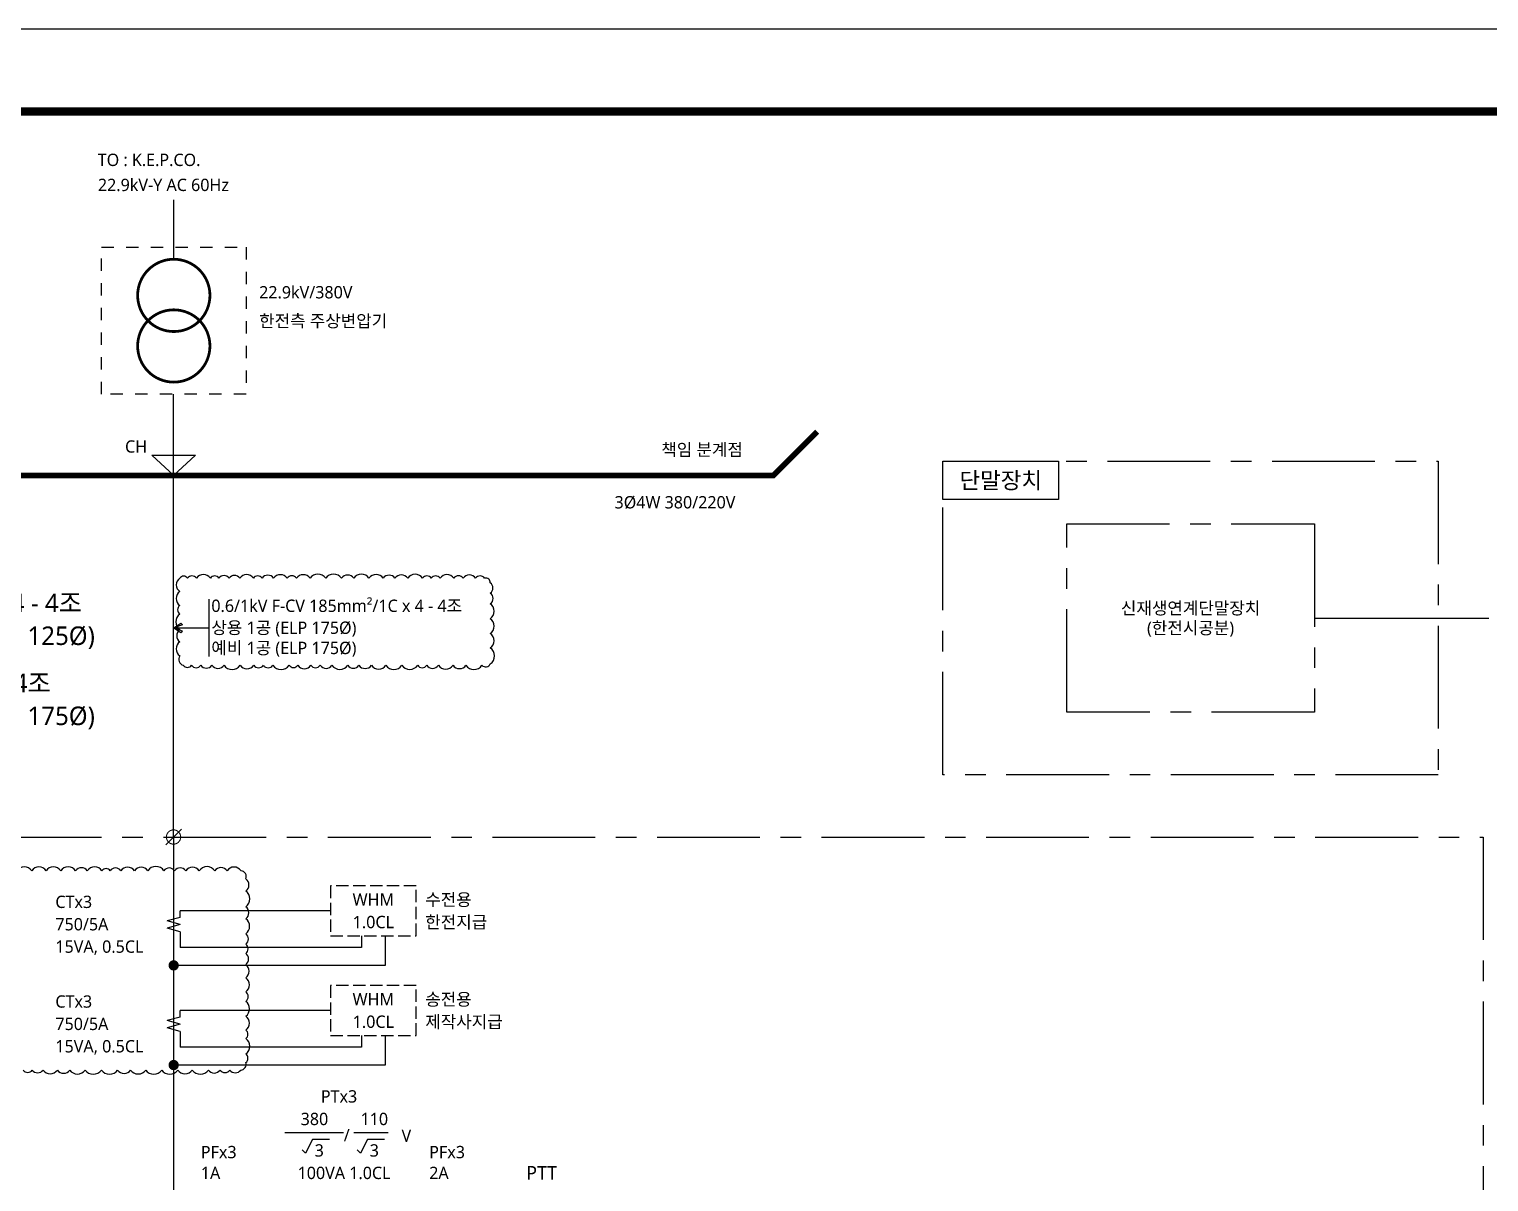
# Model space of a CAD drawing. Header units: millimetres. Extents: x 10297564 to 11610295, y -9287743 to -8409454.
# Drawn here: x 10407356 to 10442837, y -8763826 to -8735810 of the extents above; entities that cross this region are included whole.
import ezdxf
from ezdxf.enums import TextEntityAlignment as Align
from ezdxf.lldxf.tags import DXFTag

# ---------------------------------------------------------------- set-up
doc = ezdxf.new("R2010")
doc.units = ezdxf.units.MM
doc.header["$LTSCALE"] = 100
for name, pattern in [('CENTER', [50.8, 31.75, -6.35, 6.35, -6.35]), ('CENTERX2', [4, 2.5, -0.5, 0.5, -0.5]), ('HIDDEN', [2, 1, -1]), ('LH2', [2.75, 2, -0.75])]:
    doc.linetypes.add(name, pattern=pattern)
for name, color, linetype in [('1', 1, 'CENTER2'), ('2', 7, 'Continuous'), ('4', 4, 'Continuous'), ('7', 7, 'Continuous'), ('BOX', 7, 'Continuous'), ('BOX_Def', 8, 'Continuous'), ('E-PANL', 1, 'Continuous'), ('E-TEXT', 7, 'Continuous'), ('E1', 1, 'Continuous'), ('text', 7, 'Continuous')]:
    doc.layers.add(name, color=color, linetype=linetype)
doc.layers.add('250725 수정사항', color=21, linetype='Continuous', plot=False)
doc.layers.add('TITLE', color=7, linetype='Continuous', lineweight=0)
doc.styles.add('MG', font='malgun.ttf')
tags = doc.linetypes.add('CENTER2', pattern=[1.125, 0.75, -0.125, 0.125, -0.125]).pattern_tags.tags
tags[10:11] = [DXFTag(74, 4), DXFTag(75, 0), DXFTag(340, '0'), DXFTag(46, 1.0), DXFTag(50, 0.0), DXFTag(44, 0.0), DXFTag(45, 0.0)]
tags[8:9] = [DXFTag(74, 4), DXFTag(75, 0), DXFTag(340, '0'), DXFTag(46, 1.0), DXFTag(50, 0.0), DXFTag(44, 0.0), DXFTag(45, 0.0)]
tags[6:7] = [DXFTag(74, 4), DXFTag(75, 0), DXFTag(340, '0'), DXFTag(46, 1.0), DXFTag(50, 0.0), DXFTag(44, 0.0), DXFTag(45, 0.0)]
tags[4:5] = [DXFTag(74, 4), DXFTag(75, 0), DXFTag(340, '0'), DXFTag(46, 1.0), DXFTag(50, 0.0), DXFTag(44, 0.0), DXFTag(45, 0.0)]

# ---------------------------------------------------------------- blocks, each defined once
blk = doc.blocks.new('A$C78AD5414')
at = {"layer": 'BOX', "const_width": 2}
blk.add_lwpolyline([(40, 20), (40, 574), (811, 574), (811, 20)], close=True, dxfattribs=at)
at = {"layer": 'BOX_Def'}
blk.add_lwpolyline([(0, 0), (841, 0), (841, 594), (0, 594)], close=True, dxfattribs=at)

msp = doc.modelspace()

# ---------------------------------------------------------------- linework, layer by layer
for p, q in [((10414677.7, -8757239.6), (10411027.7, -8757239.6)), ((10414677.7, -8759662.2), (10411027.7, -8759662.2))]:
    msp.add_line(p, q)
at = {"linetype": 'HIDDEN', "ltscale": 3}
msp.add_lwpolyline([(10409114, -8741106.5), (10412628.8, -8741106.5), (10412628.8, -8744683.1), (10409114, -8744683.1)], close=True, dxfattribs=at)
at = {"color": 3}
msp.add_lwpolyline([(10410870.4, -8746655.3), (10410335.7, -8746164.1), (10411401.1, -8746164.1), (10410866.5, -8746655.3)], dxfattribs=at)
at = {"color": 1, "linetype": 'ByBlock'}
msp.add_lwpolyline([(10429566.8, -8746310.5), (10432380.2, -8746310.5), (10432380.2, -8747244.4), (10429566.8, -8747244.4)], close=True, dxfattribs=at)
for points in [[(10416012.8, -8757850.7), (10416012.8, -8758566), (10410868.3, -8758566)], [(10415430.8, -8757850.7), (10415430.8, -8758129.5), (10411027.7, -8758129.5)], [(10416012.8, -8760273.3), (10416012.8, -8760988.6), (10410868.3, -8760988.6)], [(10415430.8, -8760273.3), (10415430.8, -8760552.1), (10411027.7, -8760552.1)]]:
    msp.add_lwpolyline(points)
at = {"layer": '1', "linetype": 'ByBlock'}
msp.add_line((10410870.4, -8750362.2), (10411726.6, -8750362.2), dxfattribs=at)
at = {"layer": '1', "color": 1, "linetype": 'CENTER', "lineweight": 15, "ltscale": 10}
msp.add_line((10410675, -8755635.4), (10411055.9, -8755254.6), dxfattribs=at)
at = {"layer": '1', "linetype": 'Continuous', "const_width": 66.9}
for points in [[(10410871.4, -8743158.7, 1), (10410871.4, -8741401.3, 1)], [(10410871.4, -8744388.3, -1), (10410871.4, -8742630.9, -1)]]:
    msp.add_lwpolyline(points, format="xyb", close=True, dxfattribs=at)
at = {"layer": '1', "linetype": 'ByBlock'}
for points in [[(10411080.9, -8750286.5), (10410870.4, -8750362.2), (10411041.7, -8750247.3)], [(10410870.4, -8750362.2), (10411041.7, -8750477), (10411080.9, -8750437.8)]]:
    msp.add_lwpolyline(points, close=True, dxfattribs=at)
at = {"layer": '1', "linetype": 'LH2', "ltscale": 1.5}
for points in [[(10416765.8, -8756628.5), (10414677.7, -8756628.5), (10414677.7, -8757850.7), (10416765.8, -8757850.7)], [(10416765.8, -8759051.1), (10414677.7, -8759051.1), (10414677.7, -8760273.3), (10416765.8, -8760273.3)]]:
    msp.add_lwpolyline(points, close=True, dxfattribs=at)
at = {"layer": '1', "color": 1, "linetype": 'CENTER', "lineweight": 15, "ltscale": 10}
msp.add_circle((10410865.5, -8755445), 173.2, dxfattribs=at)
at = {"layer": '2', "color": 2}
for centre, radius in [((10410868.3, -8758566), 104.5), ((10410868.3, -8758566), 41.8), ((10410868.3, -8760988.6), 104.5), ((10410868.3, -8760988.6), 41.8)]:
    msp.add_circle(centre, radius, dxfattribs=at)
at = {"layer": '250725 수정사항'}
msp.add_lwpolyline([(10411017.9, -8749153.9, 0.5205671), (10411017.9, -8749480.4, 0.5205671), (10411017.9, -8749816.8, 0.5205671), (10411017.9, -8750025.6, 0.5205671), (10411017.9, -8750408.4, 0.5205671), (10411017.9, -8750702.5, 0.5205671), (10411017.9, -8751043.9, 0.5205671), (10411101.4, -8751271.3, 0.5205671), (10411304, -8751271.3, 0.5205671), (10411529.5, -8751271.3, 0.5205671), (10411796.7, -8751271.3, 0.5205671), (10412093.3, -8751271.3, 0.5205671), (10412482.4, -8751271.3, 0.5205671), (10412817.3, -8751271.3, 0.5205671), (10413048.5, -8751271.3, 0.5205671), (10413279.3, -8751271.3, 0.5205671), (10413676.7, -8751271.3, 0.5205671), (10413885.4, -8751271.3, 0.5205671), (10414204.4, -8751271.3, 0.5205671), (10414429.5, -8751271.3, 0.5205671), (10414716.8, -8751271.3, 0.5205671), (10415100.6, -8751271.3, 0.5205671), (10415371.4, -8751271.3, 0.5205671), (10415675.2, -8751271.3, 0.5205671), (10416025.9, -8751271.3, 0.5205671), (10416415.3, -8751271.3, 0.5205671), (10416799.4, -8751271.3, 0.5205671), (10417020.8, -8751271.3, 0.5205671), (10417305, -8751271.3, 0.5205671), (10417659.9, -8751271.3, 0.5205671), (10417972.7, -8751271.3, 0.5205671), (10418361.2, -8751271.3, 0.5205671), (10418565.7, -8751238.8, 0.5205671), (10418565.7, -8750846.9, 0.5205671), (10418565.7, -8750500.4, 0.5205671), (10418565.7, -8750138.4, 0.5205671), (10418565.7, -8749774.7, 0.5205671), (10418565.7, -8749517, 0.5205671), (10418565.7, -8749269.6, 0.5205671), (10418425.3, -8749153.9, 0.5205671), (10418207, -8749153.9, 0.5205671), (10417904.5, -8749153.9, 0.5205671), (10417674.6, -8749153.9, 0.5205671), (10417344.5, -8749153.9, 0.5205671), (10417130.3, -8749153.9, 0.5205671), (10416918.9, -8749153.9, 0.5205671), (10416556.8, -8749153.9, 0.5205671), (10416247, -8749153.9, 0.5205671), (10415960.9, -8749153.9, 0.5205671), (10415616.2, -8749153.9, 0.5205671), (10415246.1, -8749153.9, 0.5205671), (10414948.6, -8749153.9, 0.5205671), (10414565, -8749153.9, 0.5205671), (10414182.7, -8749153.9, 0.5205671), (10413854.9, -8749153.9, 0.5205671), (10413625.8, -8749153.9, 0.5205671), (10413298.6, -8749153.9, 0.5205671), (10413017.8, -8749153.9, 0.5205671), (10412805.4, -8749153.9, 0.5205671), (10412473.8, -8749153.9, 0.5205671), (10412215.5, -8749153.9, 0.5205671), (10411968.2, -8749153.9, 0.5205671), (10411760.5, -8749153.9, 0.5205671), (10411420.6, -8749153.9, 0.5205671), (10411205.3, -8749153.9, 0.5205671)], format="xyb", close=True, dxfattribs=at)
msp.add_lwpolyline([(10407210.9, -8761108.9, 0.5205671), (10407430.8, -8761108.9, 0.5205671), (10407693.5, -8761108.9, 0.5205671), (10408041.3, -8761108.9, 0.5205671), (10408341.8, -8761108.9, 0.5205671), (10408715, -8761108.9, 0.5205671), (10409112.5, -8761108.9, 0.5205671), (10409505.3, -8761108.9, 0.5205671), (10409822.4, -8761108.9, 0.5205671), (10410189.4, -8761108.9, 0.5205671), (10410578.5, -8761108.9, 0.5205671), (10410966.3, -8761108.9, 0.5205671), (10411321, -8761108.9, 0.5205671), (10411713.2, -8761108.9, 0.5205671), (10411997.1, -8761108.9, 0.5205671), (10412235.3, -8761108.9, 0.5205671), (10412497.5, -8761108.9, 0.5205671), (10412619.9, -8760927, 0.5205671), (10412619.9, -8760716.9, 0.5205671), (10412619.9, -8760343, 0.5205671), (10412619.9, -8760137.1, 0.5205671), (10412619.9, -8759798.6, 0.5205671), (10412619.9, -8759439.9, 0.5205671), (10412619.9, -8759207.1, 0.5205671), (10412619.9, -8758866.2, 0.5205671), (10412619.9, -8758544.1, 0.5205671), (10412619.9, -8758273.3, 0.5205671), (10412619.9, -8758051.6, 0.5205671), (10412619.9, -8757796.2, 0.5205671), (10412619.9, -8757430.9, 0.5205671), (10412619.9, -8757139.9, 0.5205671), (10412619.9, -8756757.4, 0.5205671), (10412619.9, -8756461.4, 0.5205671), (10412505.9, -8756264.3, 0.5205671), (10412164.9, -8756264.3, 0.5205671), (10411868, -8756264.3, 0.5205671), (10411489.3, -8756264.3, 0.5205671), (10411161.5, -8756264.3, 0.5205671), (10410892.1, -8756264.3, 0.5205671), (10410631.6, -8756264.3, 0.5205671), (10410239.2, -8756264.3, 0.5205671), (10409917.4, -8756264.3, 0.5205671), (10409581.9, -8756264.3, 0.5205671), (10409325.2, -8756264.3, 0.5205671), (10409123.5, -8756264.3, 0.5205671), (10408767.7, -8756264.3, 0.5205671), (10408484.8, -8756264.3, 0.5205671), (10408122.6, -8756264.3, 0.5205671), (10407768.1, -8756264.3, 0.5205671), (10407417.9, -8756264.3, 0.5205671), (10407060.3, -8756264.3, 0.5205671)], format="xyb", dxfattribs=at)
at = {"layer": '4', "linetype": 'ByBlock', "ltscale": 1.8}
for p, q in [((10410865.5, -8755445), (10410865.5, -8744683.1)), ((10410868.4, -8768865.6), (10410870.4, -8755445))]:
    msp.add_line(p, q, dxfattribs=at)
at = {"layer": '4', "ltscale": 5}
msp.add_lwpolyline([(10410871.4, -8741401.3), (10410871.4, -8739960.8)], dxfattribs=at)
at = {"layer": '7'}
for p, q in [((10411027.7, -8757397.6), (10410708.7, -8757485.1)), ((10411027.7, -8757572.6), (10410708.7, -8757485.1)), ((10411027.7, -8757397.6), (10411027.7, -8757239.6)), ((10411027.7, -8757572.6), (10410708.7, -8757660.1)), ((10411027.7, -8757747.6), (10410708.7, -8757660.1)), ((10411027.7, -8757753.8), (10411027.7, -8758129.5)), ((10411027.7, -8759820.2), (10411027.7, -8759662.2)), ((10411027.7, -8759820.2), (10410708.7, -8759907.7)), ((10411027.7, -8759995.2), (10410708.7, -8759907.7)), ((10411027.7, -8759995.2), (10410708.7, -8760082.7)), ((10411027.7, -8760170.2), (10410708.7, -8760082.7)), ((10411027.7, -8760176.4), (10411027.7, -8760552.1))]:
    msp.add_line(p, q, dxfattribs=at)
at = {"layer": '7', "color": 2, "linetype": 'Continuous', "const_width": 125}
for points in [[(10410930.8, -8758566, -1), (10410805.8, -8758566, -1)], [(10410930.8, -8760988.6, -1), (10410805.8, -8760988.6, -1)]]:
    msp.add_lwpolyline(points, format="xyb", close=True, dxfattribs=at)
at = {"layer": '7', "color": 2}
for centre in [(10410868.3, -8758566), (10410868.3, -8760988.6)]:
    msp.add_circle(centre, 70.3, dxfattribs=at)
at = {"layer": 'E-PANL', "linetype": 'CENTERX2', "ltscale": 2500, "const_width": 139.7}
msp.add_lwpolyline([(10426510.3, -8745592.7), (10425447.7, -8746655.3), (10396293, -8746655.3), (10395230.4, -8747717.8)], dxfattribs=at)
at = {"layer": 'E-PANL', "linetype": 'CENTERX2', "ltscale": 10}
for points in [[(10429566.8, -8746310.5), (10441608.1, -8746310.9), (10441607.5, -8753934.2), (10429567.1, -8753933.7)], [(10394617.9, -8755444.5), (10442703.3, -8755445.5), (10442701.3, -8779839.9), (10394617.9, -8779838.9)]]:
    msp.add_lwpolyline(points, close=True, dxfattribs=at)
at = {"layer": 'E-PANL', "color": 3, "linetype": 'CENTERX2', "ltscale": 10}
msp.add_lwpolyline([(10432577.2, -8747835.2), (10438597.9, -8747835.5), (10438597.5, -8752409.4), (10432577.4, -8752409.2)], close=True, dxfattribs=at)
at = {"layer": 'E-TEXT', "color": 0}
msp.add_line((10438597.7, -8750122.4), (10442836.5, -8750122.4), dxfattribs=at)
at = {"layer": 'E-TEXT', "color": 0, "linetype": 'Continuous'}
for p, q in [((10413571.6, -8762629.9), (10414993, -8762629.9)), ((10414240.5, -8762795.5), (10414073.2, -8763130)), ((10414658.5, -8762795.5), (10414240.5, -8762795.5)), ((10415243.8, -8762629.9), (10416079.9, -8762629.9)), ((10415578.2, -8762795.5), (10415411, -8763130)), ((10415996.3, -8762795.5), (10415578.2, -8762795.5)), ((10414073.2, -8763130), (10413989.6, -8763046.4)), ((10415411, -8763130), (10415327.4, -8763046.4))]:
    msp.add_line(p, q, dxfattribs=at)
at = {"layer": 'E1', "linetype": 'ByBlock', "ltscale": 1.8}
msp.add_line((10411726.6, -8749663.2), (10411726.6, -8751061.1), dxfattribs=at)

# ---------------------------------------------------------------- block references
at = {"layer": 'TITLE', "color": 4, "xscale": 100, "yscale": 100, "zscale": 100}
msp.add_blockref('A$C78AD5414', (10381664, -8795209.7), dxfattribs=at)

# ---------------------------------------------------------------- texts
at = {"layer": '250725 수정사항', "ltscale": 1.8, "style": 'MG'}
for s, p in [('기존 0.6/1kV F-CV 300mm²/1C x 4 - 4조', (10398217, -8749754.7)), ('상용 4공 (ELP 125%%C),예비 1공 (ELP 125%%C)', (10398217, -8750552.5)), ('->0.6/1kV F-CV 185mm²/1C x 4 - 4조', (10398217, -8751702.2)), ('상용 1공 (ELP 175%%C),예비 1공 (ELP 175%%C)', (10398217, -8752500))]:
    msp.add_text(s, height=450, dxfattribs=at).set_placement(p, align=Align.MIDDLE_LEFT)
at = {"layer": 'E-TEXT', "style": 'MG'}
for s, p in [('TO : K.E.P.CO.', (10409022.3, -8739135.5)), ('22.9kV-Y AC 60Hz', (10409026.6, -8739743.9)), ('22.9kV/380V', (10412946.1, -8742353.3)), ('CH', (10409686.4, -8746103)), ('책임 분계점', (10422721.4, -8746179.7)), ('3Ø4W 380/220V', (10421585, -8747458.2)), ('CTx3', (10407992.3, -8757170.7)), ('750/5A', (10407992.3, -8757714.7)), ('15VA, 0.5CL', (10407992.3, -8758258.7)), ('CTx3', (10407992.3, -8759593.3)), ('750/5A', (10407992.3, -8760137.3)), ('15VA, 0.5CL', (10407992.3, -8760681.3))]:
    msp.add_text(s, height=300, dxfattribs=at).set_placement(p)
for s, p in [('한전측 주상변압기', (10412946.1, -8742900.7)), ('수전용', (10416983.6, -8756967.6)), ('한전지급', (10416983.6, -8757511.6)), ('송전용', (10416983.6, -8759390.2)), ('제작사지급', (10416983.6, -8759934.2)), ('1A', (10411528.6, -8763609.3))]:
    msp.add_text(s, height=300, dxfattribs=at).set_placement(p, align=Align.MIDDLE_LEFT)
at = {"layer": 'E-TEXT', "color": 1, "style": 'MG'}
for s, p in [('0.6/1kV F-CV 185mm²/1C x 4 - 4조', (10411784.4, -8749824.6)), ('상용 1공 (ELP 175%%C)', (10411784.4, -8750357.9)), ('예비 1공 (ELP 175%%C)', (10411784.4, -8750848.6))]:
    msp.add_text(s, height=300, dxfattribs=at).set_placement(p, align=Align.MIDDLE_LEFT)
at = {"layer": 'E-TEXT', "style": 'MG'}
for s, p in [('신재생연계단말장치', (10435587.4, -8749882.3)), ('(한전시공분)', (10435587.4, -8750362.3)), ('WHM', (10415721.8, -8756967.6)), ('1.0CL', (10415721.8, -8757511.6)), ('WHM', (10415721.8, -8759390.2)), ('1.0CL', (10415721.8, -8759934.2))]:
    msp.add_text(s, height=300, dxfattribs=at).set_placement(p, align=Align.MIDDLE_CENTER)
at = {"layer": 'E-TEXT', "linetype": 'Continuous', "style": 'MG'}
for s, p in [('PTx3', (10414888.2, -8761899.3)), ('380', (10414290.1, -8762447.9)), ('110', (10415745.5, -8762447.9)), ('V', (10416524.7, -8762856.4)), ('3', (10414407.7, -8763213.6)), ('3', (10415745.5, -8763213.6))]:
    msp.add_text(s, height=300, dxfattribs=at).set_placement(p, align=Align.CENTER)
msp.add_text('/', height=300, dxfattribs=at).set_placement((10415076.6, -8762689.2), align=Align.MIDDLE)
at = {"layer": 'E-TEXT', "linetype": 'Continuous', "ltscale": 3.5, "style": 'MG'}
for s, p in [('PFx3', (10411528.6, -8763102.9)), ('PFx3', (10417079.9, -8763102.9)), ('2A', (10417079.9, -8763609.3))]:
    msp.add_text(s, height=300, dxfattribs=at).set_placement(p, align=Align.MIDDLE_LEFT)
at = {"layer": 'E-TEXT', "linetype": 'Continuous', "style": 'MG'}
msp.add_text('100VA 1.0CL', height=300, dxfattribs=at).set_placement((10415010, -8763609.3), align=Align.MIDDLE_CENTER)
at = {"layer": 'E-TEXT', "linetype": 'ByBlock', "style": 'MG'}
msp.add_text('PTT', height=335.46, dxfattribs=at).set_placement((10419811.7, -8763609.3), align=Align.MIDDLE_CENTER)
at = {"layer": 'text', "style": 'MG'}
msp.add_text('단말장치', height=400, dxfattribs=at).set_placement((10430973.5, -8746777.4), align=Align.MIDDLE_CENTER)

doc.saveas('drawing.dxf')
